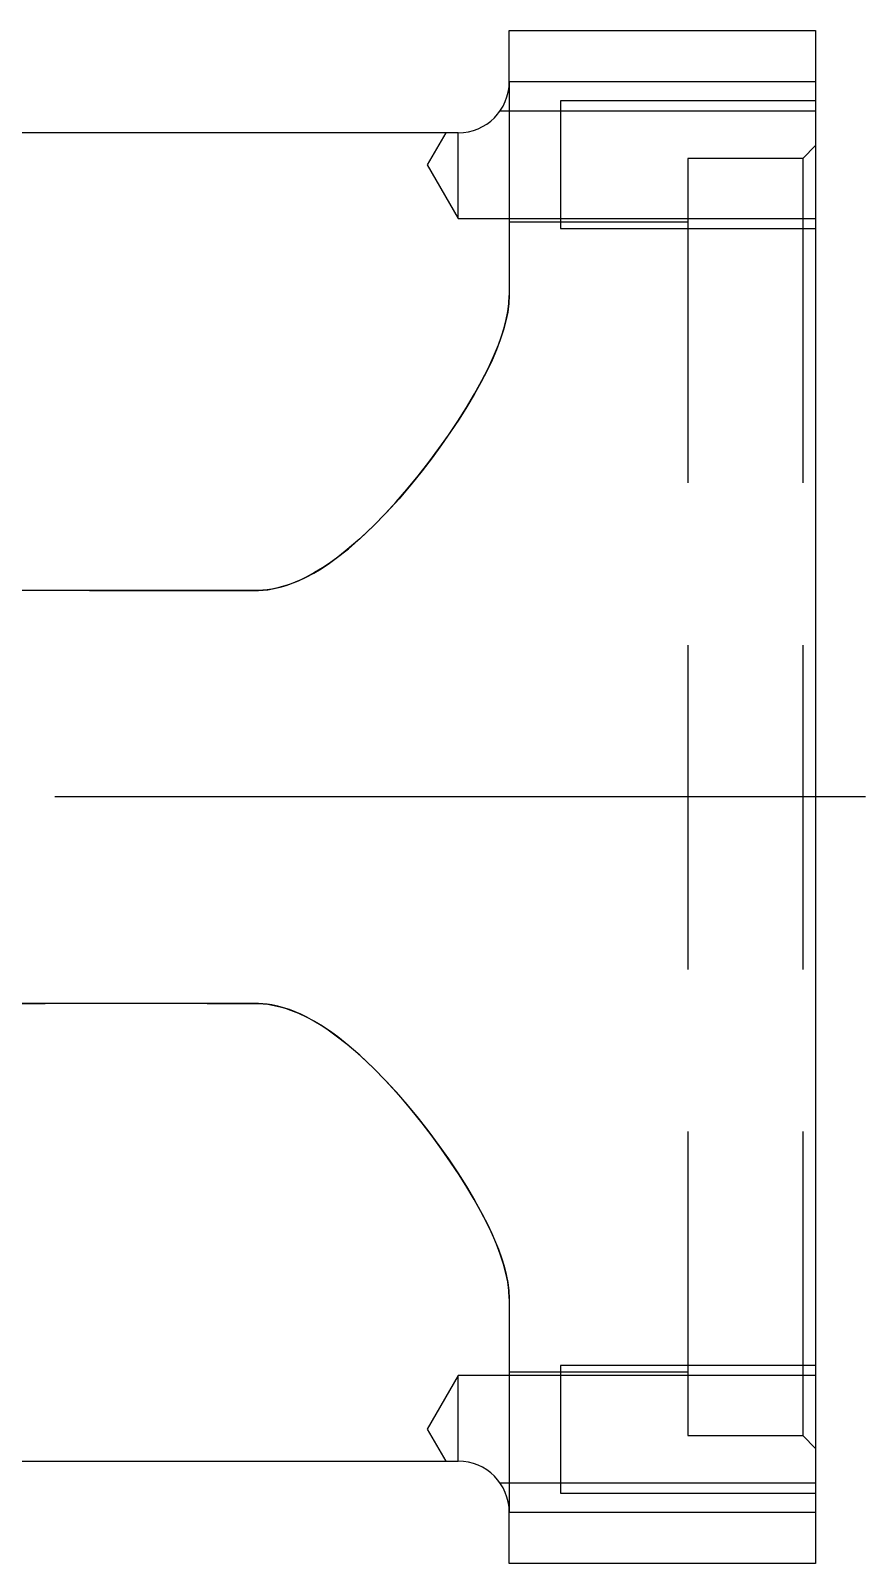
# Model space of a CAD drawing. Extents: x -13 to 861, y -286 to 120.
# Drawn here: x 546.7 to 579.4, y -240.2 to -180.2 of the extents above; entities that cross this region are included whole.
import ezdxf

# ---------------------------------------------------------------- set-up
doc = ezdxf.new("R2010")
doc.units = 0
doc.linetypes.add('CENTER', pattern=[50.8, 31.75, -6.35, 6.35, -6.35])
doc.linetypes.add('DASHED', pattern=[19.05, 12.7, -6.35])
doc.layers.get('0').update_dxf_attribs({"linetype": 'CONTINUOUS'})
doc.layers.add('CENTER', color=1, linetype='CENTER')

msp = doc.modelspace()

# ---------------------------------------------------------------- linework, layer by layer
at = {"color": 7, "linetype": 'CONTINUOUS'}
for p, q in [((565.5, -182.151), (565.5, -180.151)), ((565.5, -180.151), (577.5, -180.151)), ((577.5, -180.151), (577.5, -182.151)), ((577.5, -182.151), (565.5, -182.151)), ((577.5, -182.151), (577.5, -238.151)), ((563.5, -184.151), (530, -184.151)), ((530, -236.151), (563.5, -236.151)), ((565.5, -240.151), (565.5, -238.151)), ((565.5, -238.151), (577.5, -238.151)), ((577.5, -238.151), (577.5, -240.151)), ((577.5, -240.151), (565.5, -240.151))]:
    msp.add_line(p, q, dxfattribs=at)
at = {"color": 3, "linetype": 'DASHED'}
for p, q in [((565.5, -182.151), (565.5, -190.523)), ((577.5, -182.902), (567.5, -182.902)), ((567.5, -182.902), (567.5, -187.902)), ((565.118, -183.326), (565.135, -183.302)), ((567.5, -183.302), (565.135, -183.302)), ((577.5, -183.302), (567.5, -183.302)), ((563.01, -184.151), (562.288, -185.402)), ((563.5, -187.502), (563.5, -184.151)), ((577.5, -184.651), (577, -185.151)), ((577, -185.151), (572.5, -185.151)), ((572.5, -185.151), (572.5, -235.151)), ((577, -185.151), (577, -235.151)), ((562.288, -185.402), (563.5, -187.502)), ((563.5, -187.502), (567.5, -187.502)), ((572.5, -187.651), (565.5, -187.651)), ((567.5, -187.502), (577.5, -187.502)), ((567.5, -187.902), (577.5, -187.902)), ((565.5, -190.523), (565.485, -190.838)), ((565.486, -190.828), (565.5, -190.523)), ((565.442, -191.168), (565.371, -191.512)), ((565.384, -191.457), (565.445, -191.146)), ((565.485, -190.838), (565.442, -191.168)), ((565.445, -191.146), (565.486, -190.828)), ((565.274, -191.867), (565.148, -192.249)), ((565.196, -192.111), (565.3, -191.78)), ((565.371, -191.512), (565.274, -191.867)), ((565.3, -191.78), (565.384, -191.457)), ((564.885, -192.907), (565.073, -192.452)), ((565.148, -192.249), (564.997, -192.642)), ((565.073, -192.452), (565.196, -192.111)), ((564.823, -193.046), (564.627, -193.458)), ((564.668, -193.374), (564.885, -192.907)), ((564.997, -192.642), (564.823, -193.046)), ((564.627, -193.458), (564.388, -193.921)), ((564.425, -193.852), (564.668, -193.374)), ((563.822, -194.903), (564.137, -194.373)), ((564.126, -194.392), (563.841, -194.871)), ((564.388, -193.921), (564.126, -194.392)), ((564.137, -194.373), (564.425, -193.852)), ((563.481, -195.44), (563.822, -194.903)), ((563.841, -194.871), (563.537, -195.355)), ((563.117, -195.983), (563.481, -195.44)), ((563.537, -195.355), (563.203, -195.859)), ((562.741, -196.514), (563.117, -195.983)), ((563.203, -195.859), (562.848, -196.366)), ((562.344, -197.048), (562.741, -196.514)), ((562.848, -196.366), (562.474, -196.877)), ((562.081, -197.387), (561.642, -197.932)), ((561.925, -197.583), (562.344, -197.048)), ((562.474, -196.877), (562.081, -197.387)), ((561.642, -197.932), (561.18, -198.475)), ((561.486, -198.116), (561.925, -197.583)), ((560.635, -199.072), (561.07, -198.596)), ((561.18, -198.475), (560.694, -199.012)), ((561.07, -198.596), (561.486, -198.116)), ((560.179, -199.54), (560.635, -199.072)), ((560.694, -199.012), (560.182, -199.538)), ((560.182, -199.538), (559.641, -200.047)), ((559.701, -199.995), (560.179, -199.54)), ((559.641, -200.047), (559.071, -200.533)), ((559.197, -200.432), (559.701, -199.995)), ((558.49, -200.973), (558.185, -201.177)), ((558.4, -201.034), (558.667, -200.845)), ((558.785, -200.757), (558.49, -200.973)), ((558.667, -200.845), (559.197, -200.432)), ((559.071, -200.533), (558.785, -200.757)), ((557.245, -201.685), (557.547, -201.543)), ((557.545, -201.544), (557.331, -201.647)), ((557.87, -201.369), (557.545, -201.544)), ((557.547, -201.543), (557.84, -201.386)), ((557.84, -201.386), (558.125, -201.216)), ((558.185, -201.177), (557.87, -201.369)), ((558.125, -201.216), (558.4, -201.034)), ((555.5, -202.073), (515, -202.073)), ((530, -202.073), (555.5, -202.073)), ((555.5, -202.073), (555.68, -202.069)), ((555.674, -202.069), (555.5, -202.073)), ((555.848, -202.058), (555.674, -202.069)), ((555.68, -202.069), (555.86, -202.056)), ((556.021, -202.038), (555.848, -202.058)), ((555.86, -202.056), (556.04, -202.035)), ((556.192, -202.011), (556.021, -202.038)), ((556.04, -202.035), (556.217, -202.007)), ((556.427, -201.962), (556.192, -202.011)), ((556.217, -202.007), (556.4, -201.969)), ((556.4, -201.969), (556.581, -201.923)), ((556.659, -201.9), (556.427, -201.962)), ((556.581, -201.923), (556.759, -201.869)), ((556.887, -201.826), (556.659, -201.9)), ((556.759, -201.869), (556.935, -201.809)), ((557.111, -201.741), (556.887, -201.826)), ((556.935, -201.809), (557.245, -201.685)), ((557.331, -201.647), (557.111, -201.741)), ((555.5, -218.229), (515.563, -218.229)), ((515.563, -218.229), (555.5, -218.229)), ((555.5, -218.229), (555.68, -218.233)), ((555.674, -218.233), (555.5, -218.229)), ((555.848, -218.245), (555.674, -218.233)), ((555.68, -218.233), (555.86, -218.246)), ((556.021, -218.264), (555.848, -218.245)), ((555.86, -218.246), (556.04, -218.267)), ((556.192, -218.291), (556.021, -218.264)), ((556.04, -218.267), (556.217, -218.295)), ((556.427, -218.34), (556.192, -218.291)), ((556.217, -218.295), (556.4, -218.334)), ((556.4, -218.334), (556.581, -218.38)), ((556.659, -218.402), (556.427, -218.34)), ((556.581, -218.38), (556.759, -218.433)), ((556.887, -218.476), (556.659, -218.402)), ((556.759, -218.433), (556.935, -218.493)), ((557.111, -218.561), (556.887, -218.476)), ((556.935, -218.493), (557.245, -218.617)), ((557.331, -218.655), (557.111, -218.561)), ((557.245, -218.617), (557.547, -218.759)), ((557.545, -218.758), (557.331, -218.655)), ((557.87, -218.933), (557.545, -218.758)), ((557.547, -218.759), (557.84, -218.916)), ((557.84, -218.916), (558.125, -219.087)), ((558.185, -219.125), (557.87, -218.933)), ((558.125, -219.087), (558.4, -219.268)), ((558.49, -219.329), (558.185, -219.125)), ((558.4, -219.268), (558.667, -219.457)), ((558.785, -219.545), (558.49, -219.329)), ((558.667, -219.457), (559.197, -219.87)), ((559.071, -219.769), (558.785, -219.545)), ((559.641, -220.255), (559.071, -219.769)), ((559.197, -219.87), (559.701, -220.307)), ((560.182, -220.764), (559.641, -220.255)), ((559.701, -220.307), (560.179, -220.762)), ((560.179, -220.762), (560.635, -221.23)), ((560.694, -221.29), (560.182, -220.764)), ((560.635, -221.23), (561.07, -221.707)), ((561.18, -221.827), (560.694, -221.29)), ((561.07, -221.707), (561.486, -222.187)), ((561.642, -222.37), (561.18, -221.827)), ((561.486, -222.187), (561.925, -222.719)), ((562.081, -222.915), (561.642, -222.37)), ((561.925, -222.719), (562.344, -223.254)), ((562.474, -223.425), (562.081, -222.915)), ((562.344, -223.254), (562.741, -223.788)), ((562.848, -223.936), (562.474, -223.425)), ((562.741, -223.788), (563.117, -224.319)), ((563.203, -224.443), (562.848, -223.936)), ((563.117, -224.319), (563.481, -224.862)), ((563.537, -224.947), (563.203, -224.443)), ((563.481, -224.862), (563.822, -225.399)), ((563.841, -225.431), (563.537, -224.947)), ((563.822, -225.399), (564.137, -225.929)), ((564.126, -225.91), (563.841, -225.431)), ((564.388, -226.381), (564.126, -225.91)), ((564.137, -225.929), (564.425, -226.45)), ((564.627, -226.844), (564.388, -226.381)), ((564.425, -226.45), (564.668, -226.928)), ((564.823, -227.256), (564.627, -226.844)), ((564.668, -226.928), (564.885, -227.395)), ((564.997, -227.66), (564.823, -227.256)), ((564.885, -227.395), (565.073, -227.85)), ((565.148, -228.053), (564.997, -227.66)), ((565.073, -227.85), (565.196, -228.191)), ((565.274, -228.435), (565.148, -228.053)), ((565.196, -228.191), (565.3, -228.523)), ((565.371, -228.79), (565.274, -228.435)), ((565.3, -228.523), (565.384, -228.845)), ((565.442, -229.134), (565.371, -228.79)), ((565.384, -228.845), (565.445, -229.156)), ((565.485, -229.464), (565.442, -229.134)), ((565.445, -229.156), (565.486, -229.474)), ((565.5, -229.779), (565.485, -229.464)), ((565.486, -229.474), (565.5, -229.779)), ((565.5, -229.779), (565.5, -238.151)), ((563.5, -232.8), (562.288, -234.9)), ((567.5, -232.8), (563.5, -232.8)), ((563.5, -236.151), (563.5, -232.8)), ((565.5, -232.651), (572.5, -232.651)), ((577.5, -232.4), (567.5, -232.4)), ((567.5, -232.4), (567.5, -237.4)), ((577.5, -232.8), (567.5, -232.8)), ((562.288, -234.9), (563.01, -236.151)), ((572.5, -235.151), (577, -235.151)), ((577, -235.151), (577.5, -235.651)), ((565.135, -237), (565.054, -236.893)), ((565.135, -237), (567.5, -237)), ((567.5, -237), (577.5, -237)), ((567.5, -237.4), (577.5, -237.4))]:
    msp.add_line(p, q, dxfattribs=at)
at = {"color": 7, "linetype": 'CONTINUOUS'}
for centre, start, end in [((563.5, -182.151), 270, 0), ((563.5, -238.151), 0, 90)]:
    msp.add_arc(centre, 2, start, end, dxfattribs=at)
at = {"layer": 'CENTER', "color": 1, "linetype": 'CENTER'}
msp.add_line((579.45, -210.151), (520, -210.151), dxfattribs=at)

doc.saveas('drawing.dxf')
